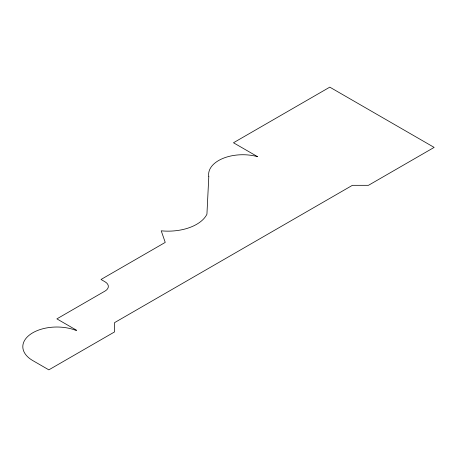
<?xml version="1.0" encoding="UTF-8"?>
<svg xmlns="http://www.w3.org/2000/svg" width="457" height="457" viewBox="0 0 457 457"><rect width="100%" height="100%" fill="white"/><g stroke="black" fill="none" stroke-linecap="round" stroke-linejoin="round"><path stroke-width="0.69" d="M208.803 176.442L206.93 214.213A40.41 23.33 0 0 1 161.224 230.819L165.24 242.404L101.02 279.478L105.036 281.798A11.351 6.552 0 0 1 105.036 291.063L56.874 318.872L76.616 330.274L76.222 330.497A34.058 19.662 0 0 0 30.71 334.09A34.058 19.662 0 0 0 32.79 360.584L48.842 369.85L114.53 331.931L114.53 322.659L352.41 185.319L368.468 185.319L434.15 147.4L329.794 87.15L233.47 142.761L257.554 156.665A34.172 19.731 0 0 0 223.153 158.322A34.172 19.731 0 0 0 208.803 176.442"/></g></svg>
